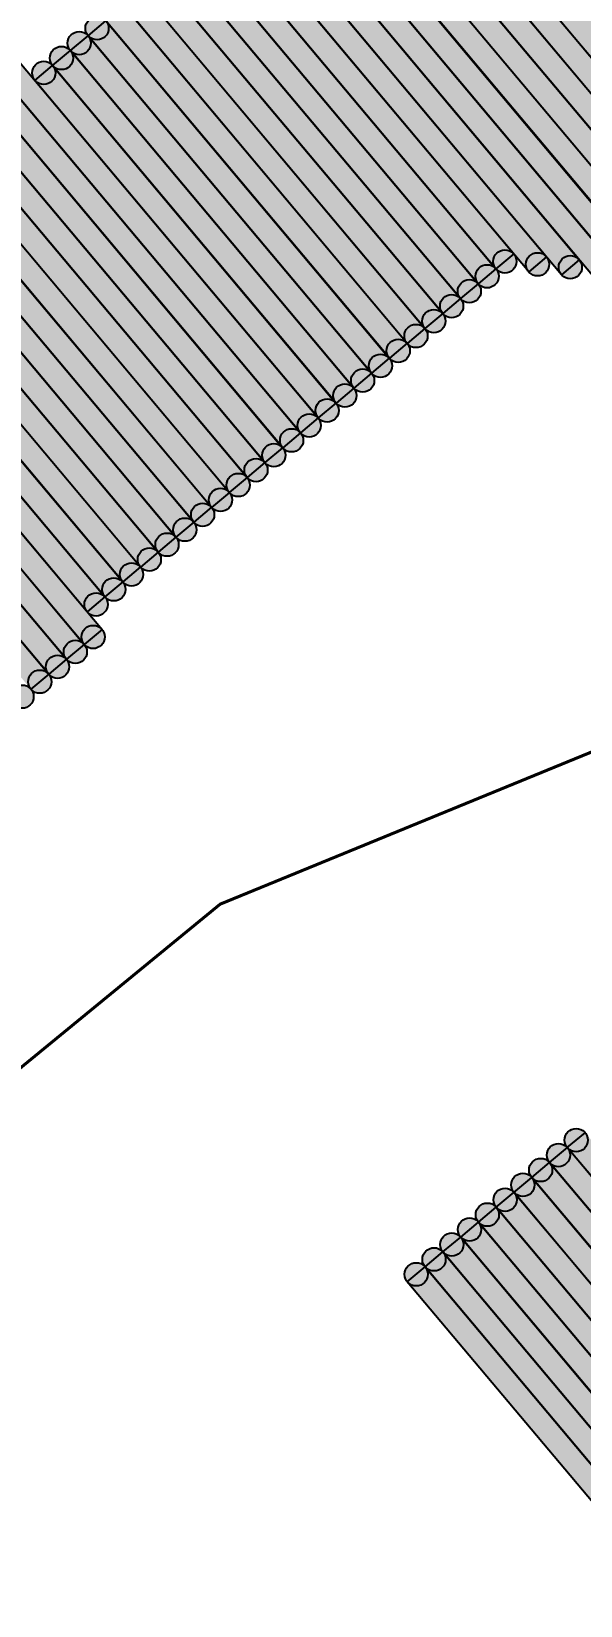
# Model space of a CAD drawing. Header units: millimetres. Extents: x -4 to 157, y -60 to 103.
# Drawn here: x 101.778 to 102.666, y -0.446 to 2.101 of the extents above; entities that cross this region are included whole.
import ezdxf

# ---------------------------------------------------------------- set-up
doc = ezdxf.new("R2010")
doc.units = ezdxf.units.MM
doc.layers.add('BottomSolder', color=6, linetype='Continuous', true_color=0xff00ff)
doc.layers.add('TopOverlay', color=2, linetype='Continuous', true_color=0xffff00)
doc.styles.add('textstyle11', font='standard')

msp = doc.modelspace()

# ---------------------------------------------------------------- hatches: boundary and pattern name
at = {"layer": 'BottomSolder', "true_color": 0xff00ff}
for points in [[(95.9602, 10.0707), (95.989, 10.0948), (111.4536, -8.3351), (111.4248, -8.3593)], [(95.9314, 10.0466), (95.9602, 10.0708), (111.4249, -8.3592), (111.3961, -8.3833)], [(95.9028, 10.0225), (95.9316, 10.0466), (111.3959, -8.3834), (111.3672, -8.4075)], [(95.8739, 9.9983), (95.9027, 10.0224), (111.3674, -8.4075), (111.3387, -8.4316)], [(95.7923, 9.9789), (95.8211, 10.003), (109.4761, -6.2706), (109.4474, -6.2948)], [(95.8452, 9.9742), (95.874, 9.9984), (109.6257, -6.3901), (109.5969, -6.4142)], [(102.0121, 2.508), (102.0409, 2.5321), (102.7164, 1.7271), (102.6876, 1.703)], [(102.0559, 2.3977), (102.0847, 2.4218), (102.6635, 1.7316), (102.6348, 1.7074)], [(102.0512, 2.3447), (102.08, 2.3689), (102.6106, 1.7362), (102.5819, 1.7121)], [(102.0465, 2.2919), (102.0753, 2.316), (102.5578, 1.741), (102.529, 1.7168)], [(102.0178, 2.2677), (102.0466, 2.2919), (102.529, 1.7169), (102.5002, 1.6928)], [(102.0131, 2.2148), (102.0418, 2.2389), (102.5003, 1.6927), (102.4715, 1.6686)], [(101.9844, 2.1906), (102.0132, 2.2147), (102.4716, 1.6686), (102.4429, 1.6445)], [(101.9269, 2.1424), (101.9557, 2.1665), (102.414, 1.6202), (102.3853, 1.5961)], [(101.9555, 2.1666), (101.9843, 2.1907), (102.4429, 1.6444), (102.4141, 1.6202)], [(101.8981, 2.1184), (101.9269, 2.1426), (102.3853, 1.5963), (102.3566, 1.5722)], [(101.8694, 2.0942), (101.8981, 2.1183), (102.3565, 1.5721), (102.3278, 1.548)], [(101.8407, 2.0701), (101.8694, 2.0942), (102.3278, 1.548), (102.299, 1.5239)], [(101.8119, 2.0459), (101.8407, 2.0701), (102.299, 1.5238), (102.2703, 1.4997)], [(101.7304, 2.0264), (101.7592, 2.0506), (102.2414, 1.4756), (102.2126, 1.4514)], [(101.7832, 2.0219), (101.8119, 2.046), (102.2702, 1.4997), (102.2414, 1.4756)], [(101.7015, 2.0024), (101.7302, 2.0265), (102.2129, 1.4513), (102.1841, 1.4272)], [(101.6728, 1.9782), (101.7015, 2.0024), (102.184, 1.4273), (102.1553, 1.4032)], [(101.644, 1.9542), (101.6727, 1.9783), (102.1553, 1.4032), (102.1265, 1.3791)], [(101.6151, 1.9299), (101.6439, 1.9541), (102.1265, 1.3791), (102.0977, 1.355)], [(101.5866, 1.9058), (101.6154, 1.9299), (102.0979, 1.3549), (102.0691, 1.3308)], [(101.5578, 1.8816), (101.5865, 1.9058), (102.069, 1.3309), (102.0402, 1.3068)], [(101.529, 1.8576), (101.5577, 1.8817), (102.0402, 1.3067), (102.0114, 1.2826)], [(101.5002, 1.8334), (101.5289, 1.8575), (102.0114, 1.2826), (101.9826, 1.2584)], [(101.4429, 1.7853), (101.4716, 1.8094), (101.954, 1.2344), (101.9253, 1.2102)], [(101.4714, 1.8092), (101.5002, 1.8333), (101.9827, 1.2584), (101.954, 1.2343)], [(101.414, 1.7611), (101.4427, 1.7853), (101.9253, 1.2102), (101.8965, 1.186)], [(101.3851, 1.737), (101.4139, 1.7611), (101.8965, 1.1858), (101.8678, 1.1617)], [(101.3565, 1.7128), (101.3852, 1.737), (101.8919, 1.1332), (101.8631, 1.109)], [(101.3277, 1.6888), (101.3565, 1.713), (101.8631, 1.109), (101.8343, 1.0849)], [(101.2991, 1.6645), (101.3279, 1.6887), (101.8343, 1.0849), (101.8056, 1.0608)], [(101.2702, 1.6403), (101.299, 1.6645), (101.8056, 1.0608), (101.7768, 1.0367)], [(102.6443, 0.2947), (102.6731, 0.3188), (104.9892, -2.4413), (104.9605, -2.4654)], [(102.6156, 0.2706), (102.6444, 0.2947), (104.9605, -2.4654), (104.9317, -2.4895)], [(102.587, 0.2464), (102.6157, 0.2705), (104.9558, -2.5183), (104.927, -2.5424)], [(102.5581, 0.2223), (102.5868, 0.2465), (104.927, -2.5425), (104.8983, -2.5666)], [(102.5294, 0.1983), (102.5582, 0.2224), (104.8983, -2.5665), (104.8696, -2.5907)], [(102.5007, 0.1741), (102.5294, 0.1982), (104.8695, -2.5907), (104.8408, -2.6148)], [(102.4719, 0.15), (102.5007, 0.1741), (104.8408, -2.6148), (104.8121, -2.6389)], [(102.4431, 0.1258), (102.4719, 0.1499), (104.8121, -2.6389), (104.7833, -2.6631)], [(102.4144, 0.1017), (102.4432, 0.1259), (104.7835, -2.6631), (104.7548, -2.6872)], [(102.3856, 0.0776), (102.4143, 0.1017), (102.7522, -0.3008), (102.7234, -0.3249)]]:
    msp.add_hatch(color=6, dxfattribs=at).paths.add_polyline_path(points, flags=0)
h = msp.add_hatch(color=6, dxfattribs=at)
edge = h.paths.add_edge_path(flags=0)
edge.add_arc((101.8838, 2.1062), 0.0188, 0, 360)
h = msp.add_hatch(color=6, dxfattribs=at)
edge = h.paths.add_edge_path(flags=0)
edge.add_arc((101.855, 2.0822), 0.0188, 0, 360)
h = msp.add_hatch(color=6, dxfattribs=at)
edge = h.paths.add_edge_path(flags=0)
edge.add_arc((101.8263, 2.058), 0.0188, 0, 360)
h = msp.add_hatch(color=6, dxfattribs=at)
edge = h.paths.add_edge_path(flags=0)
edge.add_arc((101.7976, 2.0339), 0.0188, 0, 360)
h = msp.add_hatch(color=6, dxfattribs=at)
edge = h.paths.add_edge_path(flags=0)
edge.add_arc((102.5434, 1.7289), 0.0188, 0, 360)
h = msp.add_hatch(color=6, dxfattribs=at)
edge = h.paths.add_edge_path(flags=0)
edge.add_arc((102.5962, 1.7242), 0.0188, 0, 360)
h = msp.add_hatch(color=6, dxfattribs=at)
edge = h.paths.add_edge_path(flags=0)
edge.add_arc((102.6492, 1.7195), 0.0188, 0, 360)
h = msp.add_hatch(color=6, dxfattribs=at)
edge = h.paths.add_edge_path(flags=0)
edge.add_arc((102.5146, 1.7048), 0.0188, 0, 360)
h = msp.add_hatch(color=6, dxfattribs=at)
edge = h.paths.add_edge_path(flags=0)
edge.add_arc((102.4859, 1.6806), 0.0188, 0, 360)
h = msp.add_hatch(color=6, dxfattribs=at)
edge = h.paths.add_edge_path(flags=0)
edge.add_arc((102.4573, 1.6565), 0.0188, 0, 360)
h = msp.add_hatch(color=6, dxfattribs=at)
edge = h.paths.add_edge_path(flags=0)
edge.add_arc((102.4285, 1.6323), 0.0188, 0, 360)
h = msp.add_hatch(color=6, dxfattribs=at)
edge = h.paths.add_edge_path(flags=0)
edge.add_arc((102.3996, 1.6082), 0.0188, 0, 360)
h = msp.add_hatch(color=6, dxfattribs=at)
edge = h.paths.add_edge_path(flags=0)
edge.add_arc((102.371, 1.5842), 0.0188, 0, 360)
h = msp.add_hatch(color=6, dxfattribs=at)
edge = h.paths.add_edge_path(flags=0)
edge.add_arc((102.3134, 1.536), 0.0188, 0, 360)
h = msp.add_hatch(color=6, dxfattribs=at)
edge = h.paths.add_edge_path(flags=0)
edge.add_arc((102.3422, 1.56), 0.0188, 0, 360)
h = msp.add_hatch(color=6, dxfattribs=at)
edge = h.paths.add_edge_path(flags=0)
edge.add_arc((102.2846, 1.5118), 0.0188, 0, 360)
h = msp.add_hatch(color=6, dxfattribs=at)
edge = h.paths.add_edge_path(flags=0)
edge.add_arc((102.2558, 1.4876), 0.0188, 0, 360)
h = msp.add_hatch(color=6, dxfattribs=at)
edge = h.paths.add_edge_path(flags=0)
edge.add_arc((102.227, 1.4635), 0.0188, 0, 360)
h = msp.add_hatch(color=6, dxfattribs=at)
edge = h.paths.add_edge_path(flags=0)
edge.add_arc((102.1985, 1.4393), 0.0188, 0, 360)
h = msp.add_hatch(color=6, dxfattribs=at)
edge = h.paths.add_edge_path(flags=0)
edge.add_arc((102.1697, 1.4152), 0.0188, 0, 360)
h = msp.add_hatch(color=6, dxfattribs=at)
edge = h.paths.add_edge_path(flags=0)
edge.add_arc((102.1409, 1.3912), 0.0188, 0, 360)
h = msp.add_hatch(color=6, dxfattribs=at)
edge = h.paths.add_edge_path(flags=0)
edge.add_arc((102.1121, 1.367), 0.0188, 0, 360)
h = msp.add_hatch(color=6, dxfattribs=at)
edge = h.paths.add_edge_path(flags=0)
edge.add_arc((102.0835, 1.3429), 0.0188, 0, 360)
h = msp.add_hatch(color=6, dxfattribs=at)
edge = h.paths.add_edge_path(flags=0)
edge.add_arc((102.0546, 1.3189), 0.0188, 0, 360)
h = msp.add_hatch(color=6, dxfattribs=at)
edge = h.paths.add_edge_path(flags=0)
edge.add_arc((102.0258, 1.2947), 0.0188, 0, 360)
h = msp.add_hatch(color=6, dxfattribs=at)
edge = h.paths.add_edge_path(flags=0)
edge.add_arc((101.997, 1.2705), 0.0188, 0, 360)
h = msp.add_hatch(color=6, dxfattribs=at)
edge = h.paths.add_edge_path(flags=0)
edge.add_arc((101.9684, 1.2464), 0.0188, 0, 360)
h = msp.add_hatch(color=6, dxfattribs=at)
edge = h.paths.add_edge_path(flags=0)
edge.add_arc((101.9396, 1.2223), 0.0188, 0, 360)
h = msp.add_hatch(color=6, dxfattribs=at)
edge = h.paths.add_edge_path(flags=0)
edge.add_arc((101.9109, 1.1981), 0.0188, 0, 360)
h = msp.add_hatch(color=6, dxfattribs=at)
edge = h.paths.add_edge_path(flags=0)
edge.add_arc((101.8822, 1.1738), 0.0188, 0, 360)
h = msp.add_hatch(color=6, dxfattribs=at)
edge = h.paths.add_edge_path(flags=0)
edge.add_arc((101.8775, 1.1211), 0.0188, 0, 360)
h = msp.add_hatch(color=6, dxfattribs=at)
edge = h.paths.add_edge_path(flags=0)
edge.add_arc((101.8487, 1.0969), 0.0188, 0, 360)
h = msp.add_hatch(color=6, dxfattribs=at)
edge = h.paths.add_edge_path(flags=0)
edge.add_arc((101.82, 1.0729), 0.0188, 0, 360)
h = msp.add_hatch(color=6, dxfattribs=at)
edge = h.paths.add_edge_path(flags=0)
edge.add_arc((101.7912, 1.0487), 0.0188, 0, 360)
h = msp.add_hatch(color=6, dxfattribs=at)
edge = h.paths.add_edge_path(flags=0)
edge.add_arc((101.7625, 1.0245), 0.0188, 0, 360)
h = msp.add_hatch(color=6, dxfattribs=at)
edge = h.paths.add_edge_path(flags=0)
edge.add_arc((102.6587, 0.3068), 0.0188, 0, 360)
h = msp.add_hatch(color=6, dxfattribs=at)
edge = h.paths.add_edge_path(flags=0)
edge.add_arc((102.63, 0.2826), 0.0188, 0, 360)
h = msp.add_hatch(color=6, dxfattribs=at)
edge = h.paths.add_edge_path(flags=0)
edge.add_arc((102.6013, 0.2584), 0.0188, 0, 360)
h = msp.add_hatch(color=6, dxfattribs=at)
edge = h.paths.add_edge_path(flags=0)
edge.add_arc((102.5725, 0.2344), 0.0188, 0, 360)
h = msp.add_hatch(color=6, dxfattribs=at)
edge = h.paths.add_edge_path(flags=0)
edge.add_arc((102.515, 0.1861), 0.0188, 0, 360)
h = msp.add_hatch(color=6, dxfattribs=at)
edge = h.paths.add_edge_path(flags=0)
edge.add_arc((102.5438, 0.2103), 0.0188, 0, 360)
h = msp.add_hatch(color=6, dxfattribs=at)
edge = h.paths.add_edge_path(flags=0)
edge.add_arc((102.4863, 0.1621), 0.0188, 0, 360)
h = msp.add_hatch(color=6, dxfattribs=at)
edge = h.paths.add_edge_path(flags=0)
edge.add_arc((102.4575, 0.1378), 0.0188, 0, 360)
h = msp.add_hatch(color=6, dxfattribs=at)
edge = h.paths.add_edge_path(flags=0)
edge.add_arc((102.4288, 0.1138), 0.0188, 0, 360)
h = msp.add_hatch(color=6, dxfattribs=at)
edge = h.paths.add_edge_path(flags=0)
edge.add_arc((102.4, 0.0896), 0.0188, 0, 360)

# ---------------------------------------------------------------- linework, layer by layer
at = {"layer": 'BottomSolder', "color": 6, "true_color": 0xff00ff}
for p, q in [((95.9602, 10.0708), (111.4249, -8.3592)), ((111.4248, -8.3593), (95.9602, 10.0707)), ((111.3961, -8.3833), (95.9314, 10.0466)), ((95.9316, 10.0466), (111.3959, -8.3834)), ((95.9027, 10.0224), (111.3674, -8.4075)), ((111.3672, -8.4075), (95.9028, 10.0225)), ((95.8211, 10.003), (109.4761, -6.2706)), ((111.3387, -8.4316), (95.8739, 9.9983)), ((95.874, 9.9984), (109.6257, -6.3901)), ((109.4474, -6.2948), (95.7923, 9.9789)), ((109.5969, -6.4142), (95.8452, 9.9742)), ((102.0409, 2.5321), (102.7164, 1.7271)), ((102.6876, 1.703), (102.0121, 2.508)), ((102.0847, 2.4218), (102.6635, 1.7316)), ((102.6348, 1.7074), (102.0559, 2.3977)), ((102.5819, 1.7121), (102.0512, 2.3447)), ((102.08, 2.3689), (102.6106, 1.7362)), ((102.0753, 2.316), (102.5578, 1.741)), ((102.5002, 1.6928), (102.0178, 2.2677)), ((102.529, 1.7168), (102.0465, 2.2919)), ((102.0466, 2.2919), (102.529, 1.7169)), ((102.0418, 2.2389), (102.5003, 1.6927)), ((102.4715, 1.6686), (102.0131, 2.2148)), ((102.0132, 2.2147), (102.4716, 1.6686)), ((102.4141, 1.6202), (101.9555, 2.1666)), ((101.9557, 2.1665), (102.414, 1.6202)), ((101.9843, 2.1907), (102.4429, 1.6444)), ((102.4429, 1.6445), (101.9844, 2.1906)), ((101.9269, 2.1426), (102.3853, 1.5963)), ((102.3853, 1.5961), (101.9269, 2.1424)), ((101.8694, 2.0942), (101.8981, 2.1183)), ((102.3566, 1.5722), (101.8981, 2.1184)), ((101.8981, 2.1183), (102.3565, 1.5721)), ((101.8407, 2.0701), (101.8694, 2.0942)), ((102.3278, 1.548), (101.8694, 2.0942)), ((101.8694, 2.0942), (102.3278, 1.548)), ((101.8119, 2.0459), (101.8407, 2.0701)), ((102.299, 1.5239), (101.8407, 2.0701)), ((101.8407, 2.0701), (102.299, 1.5238)), ((101.7592, 2.0506), (102.2414, 1.4756)), ((101.7832, 2.0219), (101.8119, 2.046)), ((101.8119, 2.046), (102.2702, 1.4997)), ((102.2703, 1.4997), (101.8119, 2.0459)), ((101.7302, 2.0265), (102.2129, 1.4513)), ((102.2126, 1.4514), (101.7304, 2.0264)), ((102.2414, 1.4756), (101.7832, 2.0219)), ((102.1841, 1.4272), (101.7015, 2.0024)), ((101.7015, 2.0024), (102.184, 1.4273)), ((101.6727, 1.9783), (102.1553, 1.4032)), ((102.1553, 1.4032), (101.6728, 1.9782)), ((101.6439, 1.9541), (102.1265, 1.3791)), ((102.1265, 1.3791), (101.644, 1.9542)), ((102.0977, 1.355), (101.6151, 1.9299)), ((101.6154, 1.9299), (102.0979, 1.3549)), ((101.5865, 1.9058), (102.069, 1.3309)), ((102.0691, 1.3308), (101.5866, 1.9058)), ((101.5577, 1.8817), (102.0402, 1.3067)), ((102.0402, 1.3068), (101.5578, 1.8816)), ((101.5289, 1.8575), (102.0114, 1.2826)), ((102.0114, 1.2826), (101.529, 1.8576)), ((101.954, 1.2343), (101.4714, 1.8092)), ((101.4716, 1.8094), (101.954, 1.2344)), ((101.9826, 1.2584), (101.5002, 1.8334)), ((101.5002, 1.8333), (101.9827, 1.2584)), ((101.4427, 1.7853), (101.9253, 1.2102)), ((101.9253, 1.2102), (101.4429, 1.7853)), ((101.4139, 1.7611), (101.8965, 1.1858)), ((101.8965, 1.186), (101.414, 1.7611)), ((101.8678, 1.1617), (101.3851, 1.737)), ((101.3852, 1.737), (101.8919, 1.1332)), ((102.5578, 1.741), (102.529, 1.7168)), ((102.6106, 1.7362), (102.5819, 1.7121)), ((101.3565, 1.713), (101.8631, 1.109)), ((101.8631, 1.109), (101.3565, 1.7128)), ((102.529, 1.7169), (102.5002, 1.6928)), ((102.6635, 1.7316), (102.6348, 1.7074)), ((101.8343, 1.0849), (101.3277, 1.6888)), ((101.3279, 1.6887), (101.8343, 1.0849)), ((102.5003, 1.6927), (102.4715, 1.6686)), ((101.299, 1.6645), (101.8056, 1.0608)), ((101.8056, 1.0608), (101.2991, 1.6645)), ((102.4716, 1.6686), (102.4429, 1.6445)), ((102.4429, 1.6444), (102.4141, 1.6202)), ((102.414, 1.6202), (102.3853, 1.5961)), ((102.3853, 1.5963), (102.3566, 1.5722)), ((102.3565, 1.5721), (102.3278, 1.548)), ((102.3278, 1.548), (102.299, 1.5239)), ((102.299, 1.5238), (102.2703, 1.4997)), ((102.2702, 1.4997), (102.2414, 1.4756)), ((102.2414, 1.4756), (102.2126, 1.4514)), ((102.184, 1.4273), (102.1553, 1.4032)), ((102.2129, 1.4513), (102.1841, 1.4272)), ((102.1553, 1.4032), (102.1265, 1.3791)), ((102.1265, 1.3791), (102.0977, 1.355)), ((102.0979, 1.3549), (102.0691, 1.3308)), ((102.069, 1.3309), (102.0402, 1.3068)), ((102.0402, 1.3067), (102.0114, 1.2826)), ((102.0114, 1.2826), (101.9826, 1.2584)), ((101.9827, 1.2584), (101.954, 1.2343)), ((101.954, 1.2344), (101.9253, 1.2102)), ((101.9253, 1.2102), (101.8965, 1.186)), ((101.8965, 1.1858), (101.8678, 1.1617)), ((101.8919, 1.1332), (101.8631, 1.109)), ((101.8631, 1.109), (101.8343, 1.0849)), ((101.8343, 1.0849), (101.8056, 1.0608)), ((101.8056, 1.0608), (101.7768, 1.0367)), ((102.6443, 0.2947), (102.6731, 0.3188)), ((102.6156, 0.2706), (102.6444, 0.2947)), ((104.9605, -2.4654), (102.6443, 0.2947)), ((102.6444, 0.2947), (104.9605, -2.4654)), ((102.587, 0.2464), (102.6157, 0.2705)), ((104.9317, -2.4895), (102.6156, 0.2706)), ((102.6157, 0.2705), (104.9558, -2.5183)), ((102.5581, 0.2223), (102.5868, 0.2465)), ((102.5868, 0.2465), (104.927, -2.5425)), ((104.927, -2.5424), (102.587, 0.2464)), ((102.5294, 0.1983), (102.5582, 0.2224)), ((104.8983, -2.5666), (102.5581, 0.2223)), ((102.5582, 0.2224), (104.8983, -2.5665)), ((102.5007, 0.1741), (102.5294, 0.1982)), ((104.8696, -2.5907), (102.5294, 0.1983)), ((102.5294, 0.1982), (104.8695, -2.5907)), ((102.4719, 0.15), (102.5007, 0.1741)), ((104.8408, -2.6148), (102.5007, 0.1741)), ((102.5007, 0.1741), (104.8408, -2.6148)), ((102.4431, 0.1258), (102.4719, 0.1499)), ((104.8121, -2.6389), (102.4719, 0.15)), ((102.4719, 0.1499), (104.8121, -2.6389)), ((102.4144, 0.1017), (102.4432, 0.1259)), ((104.7833, -2.6631), (102.4431, 0.1258)), ((102.4432, 0.1259), (104.7835, -2.6631)), ((102.3856, 0.0776), (102.4143, 0.1017)), ((102.7234, -0.3249), (102.3856, 0.0776)), ((102.4143, 0.1017), (102.7522, -0.3008)), ((104.7548, -2.6872), (102.4144, 0.1017))]:
    msp.add_line(p, q, dxfattribs=at)
at = {"layer": 'BottomSolder'}
for centre in [(101.8838, 2.1062), (101.855, 2.0822), (101.8263, 2.058), (101.7976, 2.0339), (102.5434, 1.7289), (102.5962, 1.7242), (102.6492, 1.7195), (102.5146, 1.7048), (102.4859, 1.6806), (102.4573, 1.6565), (102.4285, 1.6323), (102.3996, 1.6082), (102.371, 1.5842), (102.3134, 1.536), (102.3422, 1.56), (102.2846, 1.5118), (102.2558, 1.4876), (102.227, 1.4635), (102.1985, 1.4393), (102.1697, 1.4152), (102.1409, 1.3912), (102.1121, 1.367), (102.0835, 1.3429), (102.0546, 1.3189), (102.0258, 1.2947), (101.997, 1.2705), (101.9684, 1.2464), (101.9396, 1.2223), (101.9109, 1.1981), (101.8822, 1.1738), (101.8775, 1.1211), (101.8487, 1.0969), (101.82, 1.0729), (101.7912, 1.0487), (101.7625, 1.0245), (102.6587, 0.3068), (102.63, 0.2826), (102.6013, 0.2584), (102.5725, 0.2344), (102.515, 0.1861), (102.5438, 0.2103), (102.4863, 0.1621), (102.4575, 0.1378), (102.4288, 0.1138), (102.4, 0.0896)]:
    msp.add_circle(centre, 0.0188, dxfattribs=at)

# ---------------------------------------------------------------- texts
at = {"layer": 'TopOverlay', "style": 'textstyle11'}
msp.add_text('I2C Encoder V2.1', height=8, rotation=90, dxfattribs=at).set_placement((109.3211, -6.4961))

doc.saveas('drawing.dxf')
